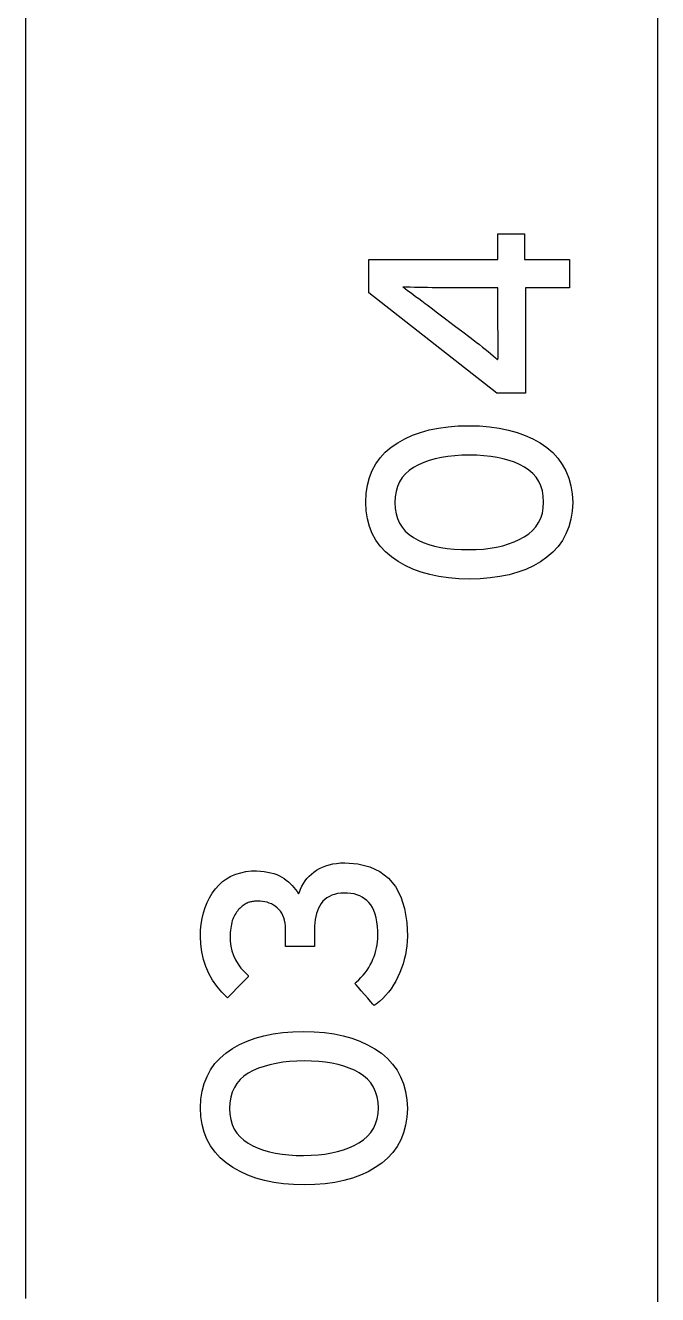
# Model space of a CAD drawing. Extents: x 1 to 47.7, y 0.2 to 35.
# Drawn here: x 35.922 to 36.228, y 3.591 to 4.206 of the extents above; entities that cross this region are included whole.
import ezdxf

# ---------------------------------------------------------------- set-up
doc = ezdxf.new("R2010")
doc.units = 0
doc.header["$MEASUREMENT"] = 0
doc.layers.add('6_1__EMPTY_IO_BOARD_POSITI', color=7, linetype='CONTINUOUS')
doc.layers.add('7_0_____DWG', color=7, linetype='CONTINUOUS')

msp = doc.modelspace()

# ---------------------------------------------------------------- linework, layer by layer
at = {"layer": '6_1__EMPTY_IO_BOARD_POSITI'}
msp.add_lwpolyline([(35.92218, 4.87494), (35.92218, 4.6791), (35.92218, 4.4885), (35.92218, 4.30437), (35.92218, 4.21512), (35.92218, 4.12794), (35.92218, 4.04299), (35.92218, 3.96043), (35.92218, 3.8804), (35.92218, 3.80306), (35.92218, 3.72856), (35.92218, 3.65706), (35.92218, 3.5887)], dxfattribs=at)
at = {"layer": '7_0_____DWG'}
for points in [[(36.22843, 4.79986), (36.22843, 4.73102), (36.22843, 4.66302), (36.22843, 4.59586), (36.22843, 4.52956), (36.22843, 4.46413), (36.22843, 4.39958), (36.22843, 4.33592), (36.22843, 4.27317), (36.22843, 4.21134), (36.22843, 4.15044), (36.22843, 4.09048), (36.22843, 4.03147), (36.22843, 3.97343), (36.22843, 3.91636), (36.22843, 3.86029), (36.22843, 3.80521), (36.22843, 3.75115), (36.22843, 3.69811), (36.22843, 3.64611), (36.22843, 3.59516), (36.22843, 3.54527)], [(36.16393, 4.09205), (36.18576, 4.09205), (36.18576, 4.07836), (36.1644, 4.07836), (36.1644, 4.02738), (36.1505, 4.02738), (36.08858, 4.0759), (36.08858, 4.09205), (36.15111, 4.09205), (36.15111, 4.10452), (36.16393, 4.10452), (36.16393, 4.09205)]]:
    msp.add_lwpolyline(points, dxfattribs=at)
for points in [[(36.10494, 4.07875), (36.10607, 4.07796), (36.10726, 4.07711), (36.10852, 4.0762), (36.10984, 4.07524), (36.11123, 4.07422), (36.11269, 4.07314), (36.1142, 4.07201), (36.11578, 4.07081), (36.1168, 4.07005), (36.11866, 4.06863), (36.1218, 4.06625), (36.12572, 4.06328), (36.12995, 4.06008), (36.134, 4.057), (36.13741, 4.05442), (36.13969, 4.05269), (36.1406, 4.052), (36.14213, 4.05083), (36.14358, 4.04969), (36.14497, 4.04859), (36.1463, 4.04752), (36.14756, 4.04648), (36.14876, 4.04547), (36.14989, 4.0445), (36.15095, 4.04356), (36.15124, 4.0444), (36.15124, 4.04601), (36.15123, 4.04768), (36.15122, 4.04941), (36.1512, 4.05121), (36.15118, 4.05307), (36.15116, 4.055), (36.15113, 4.057), (36.15111, 4.05853), (36.15111, 4.05971), (36.15111, 4.06205), (36.15111, 4.06517), (36.15111, 4.06866), (36.15111, 4.07212), (36.15111, 4.07515), (36.15111, 4.07736), (36.15111, 4.07834), (36.15029, 4.07836), (36.14758, 4.07836), (36.14354, 4.07836), (36.13872, 4.07836), (36.1337, 4.07836), (36.12905, 4.07836), (36.12533, 4.07836), (36.12311, 4.07836), (36.12169, 4.07837), (36.1193, 4.07841), (36.11699, 4.07845), (36.11477, 4.07849), (36.11264, 4.07854), (36.11059, 4.07859), (36.10862, 4.07864), (36.10674, 4.07869)], [(36.137, 4.01156), (36.14215, 4.01143), (36.14706, 4.01104), (36.15173, 4.01039), (36.15616, 4.00947), (36.16035, 4.0083), (36.1643, 4.00687), (36.16802, 4.00518), (36.1715, 4.00323), (36.17473, 4.00101), (36.17761, 3.99854), (36.18012, 3.99582), (36.18225, 3.99285), (36.18401, 3.98963), (36.1854, 3.98617), (36.18642, 3.98246), (36.18706, 3.9785), (36.18732, 3.9743), (36.18706, 3.97014), (36.18642, 3.96622), (36.18542, 3.96254), (36.18404, 3.95911), (36.1823, 3.95593), (36.18019, 3.95299), (36.1777, 3.95029), (36.17485, 3.94783), (36.17167, 3.94562), (36.16824, 3.94367), (36.16457, 3.94198), (36.16065, 3.94055), (36.15647, 3.93938), (36.15205, 3.93847), (36.14737, 3.93782), (36.14245, 3.93743), (36.13727, 3.9373), (36.13211, 3.93743), (36.12719, 3.93783), (36.12251, 3.93849), (36.11807, 3.93941), (36.11387, 3.9406), (36.10991, 3.94205), (36.10619, 3.94377), (36.10271, 3.94574), (36.09947, 3.94798), (36.09658, 3.95046), (36.09408, 3.95319), (36.09195, 3.95615), (36.0902, 3.95935), (36.08884, 3.96279), (36.08785, 3.96647), (36.08725, 3.97039), (36.08702, 3.97456), (36.08727, 3.97876), (36.08789, 3.98271), (36.08888, 3.98641), (36.09023, 3.98986), (36.09196, 3.99306), (36.09406, 3.99601), (36.09653, 3.99871), (36.09937, 4.00115), (36.10255, 4.00334), (36.10599, 4.00526), (36.10968, 4.00693), (36.11361, 4.00835), (36.1178, 4.0095), (36.12222, 4.0104), (36.1269, 4.01104), (36.13183, 4.01143)], [(36.13727, 3.99731), (36.13366, 3.99724), (36.13019, 3.99702), (36.12688, 3.99666), (36.12372, 3.99615), (36.12071, 3.9955), (36.11785, 3.99469), (36.11515, 3.99375), (36.1126, 3.99265), (36.11023, 3.99139), (36.10812, 3.98993), (36.10629, 3.98828), (36.10474, 3.98643), (36.10346, 3.98439), (36.10246, 3.98216), (36.10174, 3.97973), (36.1013, 3.97711), (36.10113, 3.9743), (36.10129, 3.97153), (36.10173, 3.96895), (36.10245, 3.96656), (36.10343, 3.96436), (36.10469, 3.96234), (36.10622, 3.96052), (36.10803, 3.95889), (36.11011, 3.95745), (36.11244, 3.95618), (36.11493, 3.95506), (36.1176, 3.9541), (36.12042, 3.95329), (36.12341, 3.95263), (36.12657, 3.95213), (36.12988, 3.95178), (36.13336, 3.95158), (36.137, 3.95154), (36.1406, 3.95161), (36.14405, 3.95184), (36.14733, 3.95222), (36.15046, 3.95276), (36.15344, 3.95344), (36.15626, 3.95428), (36.15892, 3.95528), (36.16143, 3.95643), (36.16382, 3.95772), (36.16599, 3.95917), (36.16788, 3.96081), (36.16949, 3.96264), (36.17081, 3.96465), (36.17184, 3.96685), (36.17259, 3.96923), (36.17305, 3.9718), (36.17322, 3.97456), (36.17305, 3.97737), (36.17259, 3.97998), (36.17186, 3.9824), (36.17084, 3.98462), (36.16954, 3.98665), (36.16796, 3.98848), (36.16609, 3.99011), (36.16394, 3.99154), (36.16158, 3.99277), (36.1591, 3.99384), (36.15647, 3.99476), (36.15367, 3.99554), (36.15071, 3.99618), (36.14759, 3.99668), (36.14431, 3.99703), (36.14087, 3.99724)], [(36.07685, 3.79982), (36.08329, 3.79926), (36.08897, 3.79783), (36.09388, 3.79553), (36.09803, 3.79236), (36.10141, 3.78832), (36.10402, 3.7834), (36.10587, 3.77761), (36.10695, 3.77095), (36.10727, 3.76421), (36.10716, 3.76193), (36.10695, 3.75967), (36.10664, 3.75743), (36.10623, 3.75523), (36.10572, 3.75304), (36.10511, 3.75089), (36.1044, 3.74875), (36.10359, 3.74665), (36.10267, 3.74456), (36.10164, 3.74255), (36.10052, 3.74065), (36.09933, 3.73884), (36.09805, 3.73713), (36.09669, 3.73553), (36.09525, 3.73403), (36.09372, 3.73263), (36.09211, 3.73133), (36.0911, 3.7307), (36.0905, 3.73138), (36.08942, 3.73262), (36.08802, 3.73423), (36.08645, 3.73602), (36.08489, 3.73782), (36.08348, 3.73943), (36.0824, 3.74066), (36.08181, 3.74134), (36.08245, 3.74201), (36.08364, 3.74309), (36.08475, 3.74421), (36.08579, 3.74536), (36.08676, 3.74655), (36.08766, 3.74778), (36.08849, 3.74904), (36.08925, 3.75034), (36.08993, 3.75167), (36.09055, 3.75306), (36.09109, 3.75446), (36.09156, 3.75586), (36.09196, 3.75727), (36.09229, 3.75868), (36.09255, 3.76009), (36.09273, 3.76151), (36.09285, 3.76293), (36.09289, 3.76435), (36.09286, 3.76668), (36.09271, 3.76901), (36.09245, 3.77117), (36.09208, 3.77316), (36.09159, 3.77498), (36.091, 3.77664), (36.0903, 3.77812), (36.08948, 3.77945), (36.08856, 3.7806), (36.08757, 3.78158), (36.08651, 3.78244), (36.08535, 3.78319), (36.08411, 3.78381), (36.08278, 3.78432), (36.08137, 3.78472), (36.07987, 3.78499), (36.07828, 3.78515), (36.07661, 3.78519), (36.07497, 3.78509), (36.07343, 3.78487), (36.07199, 3.78454), (36.07065, 3.7841), (36.06942, 3.78354), (36.06828, 3.78286), (36.06724, 3.78208), (36.06631, 3.78118), (36.06548, 3.78015), (36.06477, 3.77903), (36.06415, 3.77782), (36.06361, 3.77655), (36.06316, 3.7752), (36.0628, 3.77378), (36.06253, 3.77228), (36.06235, 3.77071), (36.06226, 3.76907), (36.06224, 3.76803), (36.06224, 3.76748), (36.06224, 3.76647), (36.06224, 3.76516), (36.06224, 3.76369), (36.06224, 3.76223), (36.06224, 3.76091), (36.06224, 3.7599), (36.06224, 3.75935), (36.06207, 3.75929), (36.06107, 3.75929), (36.05937, 3.75929), (36.05721, 3.75929), (36.05485, 3.75929), (36.05252, 3.75929), (36.05047, 3.75929), (36.04894, 3.75929), (36.04818, 3.75929), (36.04814, 3.75945), (36.04814, 3.76014), (36.04814, 3.76124), (36.04814, 3.7626), (36.04814, 3.76406), (36.04814, 3.76548), (36.04814, 3.7667), (36.04814, 3.76759), (36.04814, 3.76798), (36.0481, 3.76925), (36.04796, 3.77065), (36.04772, 3.77197), (36.04738, 3.77319), (36.04693, 3.77434), (36.04638, 3.77539), (36.04573, 3.77636), (36.04498, 3.77725), (36.04412, 3.77805), (36.04324, 3.77874), (36.04231, 3.77934), (36.04134, 3.77987), (36.04032, 3.78031), (36.03927, 3.78067), (36.03817, 3.78094), (36.03702, 3.78114), (36.03583, 3.78125), (36.03471, 3.78128), (36.03423, 3.78127), (36.03374, 3.78124), (36.03324, 3.78119), (36.03274, 3.78113), (36.03223, 3.78105), (36.03172, 3.78096), (36.03119, 3.78085), (36.03066, 3.78072), (36.03012, 3.78055), (36.02959, 3.78032), (36.02907, 3.78006), (36.02857, 3.77978), (36.02808, 3.77946), (36.02759, 3.77912), (36.02713, 3.77874), (36.02667, 3.77834), (36.02622, 3.77791), (36.02577, 3.77746), (36.02532, 3.77697), (36.02488, 3.77644), (36.02447, 3.77588), (36.02407, 3.77529), (36.0237, 3.77467), (36.02334, 3.77401), (36.02301, 3.77332), (36.0227, 3.77259), (36.02242, 3.77181), (36.02217, 3.77097), (36.02196, 3.77009), (36.02178, 3.76916), (36.02163, 3.76819), (36.02152, 3.76718), (36.02143, 3.76612), (36.02137, 3.76501), (36.02135, 3.76386), (36.02143, 3.76178), (36.02173, 3.75942), (36.02225, 3.75713), (36.023, 3.75493), (36.02398, 3.75281), (36.02518, 3.75077), (36.0266, 3.74882), (36.02825, 3.74694), (36.03012, 3.74515), (36.03014, 3.74463), (36.02924, 3.74371), (36.02789, 3.74234), (36.02626, 3.74068), (36.02452, 3.73891), (36.02287, 3.73723), (36.02146, 3.7358), (36.02049, 3.73481), (36.02013, 3.73444), (36.01735, 3.73716), (36.01491, 3.74003), (36.01279, 3.74304), (36.011, 3.74621), (36.00954, 3.74953), (36.0084, 3.753), (36.0076, 3.75662), (36.00712, 3.76039), (36.00697, 3.76418), (36.00708, 3.7672), (36.00737, 3.77011), (36.00783, 3.7729), (36.00846, 3.77557), (36.00926, 3.77812), (36.01024, 3.78056), (36.01138, 3.78289), (36.0127, 3.78509), (36.0142, 3.78717), (36.01587, 3.78905), (36.01768, 3.7907), (36.01965, 3.79213), (36.02177, 3.79333), (36.02404, 3.7943), (36.02646, 3.79504), (36.02903, 3.79556), (36.03174, 3.79585), (36.03419, 3.79589), (36.03605, 3.79577), (36.03781, 3.79559), (36.03947, 3.79533), (36.04104, 3.79499), (36.04252, 3.79459), (36.0439, 3.79411), (36.04519, 3.79356), (36.04638, 3.79293), (36.04749, 3.79222), (36.04855, 3.79145), (36.04956, 3.79064), (36.05051, 3.78978), (36.0514, 3.78887), (36.05224, 3.78792), (36.05302, 3.78692), (36.05375, 3.78588), (36.05442, 3.7848), (36.05493, 3.78557), (36.05546, 3.78704), (36.05609, 3.78844), (36.05682, 3.78977), (36.05765, 3.79102), (36.05858, 3.79221), (36.0596, 3.79333), (36.06073, 3.79438), (36.06195, 3.79536), (36.06324, 3.79626), (36.06462, 3.79707), (36.06609, 3.79778), (36.06766, 3.79838), (36.06931, 3.79887), (36.07106, 3.79927), (36.0729, 3.79955), (36.07483, 3.79974)], [(36.05695, 3.71806), (36.0621, 3.71793), (36.06701, 3.71754), (36.07168, 3.71689), (36.07611, 3.71598), (36.0803, 3.71481), (36.08425, 3.71337), (36.08797, 3.71168), (36.09145, 3.70973), (36.09468, 3.70752), (36.09756, 3.70504), (36.10007, 3.70232), (36.1022, 3.69936), (36.10396, 3.69614), (36.10535, 3.69268), (36.10636, 3.68897), (36.107, 3.68501), (36.10727, 3.6808), (36.10701, 3.67664), (36.10637, 3.67273), (36.10537, 3.66906), (36.10399, 3.66563), (36.10225, 3.66244), (36.10013, 3.6595), (36.09765, 3.6568), (36.0948, 3.65435), (36.09162, 3.65214), (36.08819, 3.65019), (36.08452, 3.6485), (36.08059, 3.64706), (36.07642, 3.64589), (36.072, 3.64498), (36.06732, 3.64433), (36.0624, 3.64394), (36.05722, 3.64381), (36.05206, 3.64394), (36.04714, 3.64434), (36.04246, 3.645), (36.03802, 3.64592), (36.03382, 3.64711), (36.02986, 3.64856), (36.02614, 3.65027), (36.02266, 3.65225), (36.01942, 3.65449), (36.01653, 3.65697), (36.01403, 3.65969), (36.0119, 3.66266), (36.01015, 3.66586), (36.00879, 3.6693), (36.0078, 3.67298), (36.0072, 3.67691), (36.00697, 3.68107), (36.00722, 3.68527), (36.00784, 3.68922), (36.00883, 3.69292), (36.01018, 3.69637), (36.01191, 3.69957), (36.01401, 3.70252), (36.01648, 3.70522), (36.01932, 3.70766), (36.0225, 3.70985), (36.02594, 3.71177), (36.02963, 3.71344), (36.03356, 3.71485), (36.03774, 3.71601), (36.04217, 3.7169), (36.04685, 3.71754), (36.05178, 3.71793)], [(36.05722, 3.70383), (36.0536, 3.70376), (36.05014, 3.70354), (36.04683, 3.70318), (36.04367, 3.70267), (36.04066, 3.70201), (36.0378, 3.70121), (36.0351, 3.70026), (36.03255, 3.69917), (36.03017, 3.69791), (36.02807, 3.69645), (36.02624, 3.69479), (36.02468, 3.69294), (36.02341, 3.6909), (36.02241, 3.68866), (36.02169, 3.68624), (36.02124, 3.68361), (36.02108, 3.6808), (36.02124, 3.67803), (36.02168, 3.67545), (36.02239, 3.67306), (36.02338, 3.67086), (36.02464, 3.66885), (36.02617, 3.66703), (36.02798, 3.6654), (36.03005, 3.66395), (36.03238, 3.66269), (36.03488, 3.66157), (36.03755, 3.66061), (36.04037, 3.6598), (36.04336, 3.65914), (36.04651, 3.65863), (36.04983, 3.65828), (36.05331, 3.65808), (36.05695, 3.65804), (36.06055, 3.65812), (36.06399, 3.65835), (36.06728, 3.65873), (36.07041, 3.65926), (36.07339, 3.65995), (36.07621, 3.66079), (36.07887, 3.66179), (36.08138, 3.66293), (36.08377, 3.66422), (36.08594, 3.66568), (36.08783, 3.66732), (36.08944, 3.66915), (36.09076, 3.67116), (36.09179, 3.67336), (36.09254, 3.67575), (36.09299, 3.67832), (36.09317, 3.68107), (36.093, 3.68388), (36.09254, 3.6865), (36.09181, 3.68892), (36.09079, 3.69114), (36.08949, 3.69316), (36.08791, 3.69499), (36.08604, 3.69662), (36.08389, 3.69806), (36.08153, 3.69929), (36.07905, 3.70035), (36.07641, 3.70128), (36.07362, 3.70206), (36.07066, 3.70269), (36.06754, 3.70319), (36.06426, 3.70355), (36.06082, 3.70376)]]:
    msp.add_lwpolyline(points, close=True, dxfattribs=at)

doc.saveas('drawing.dxf')
